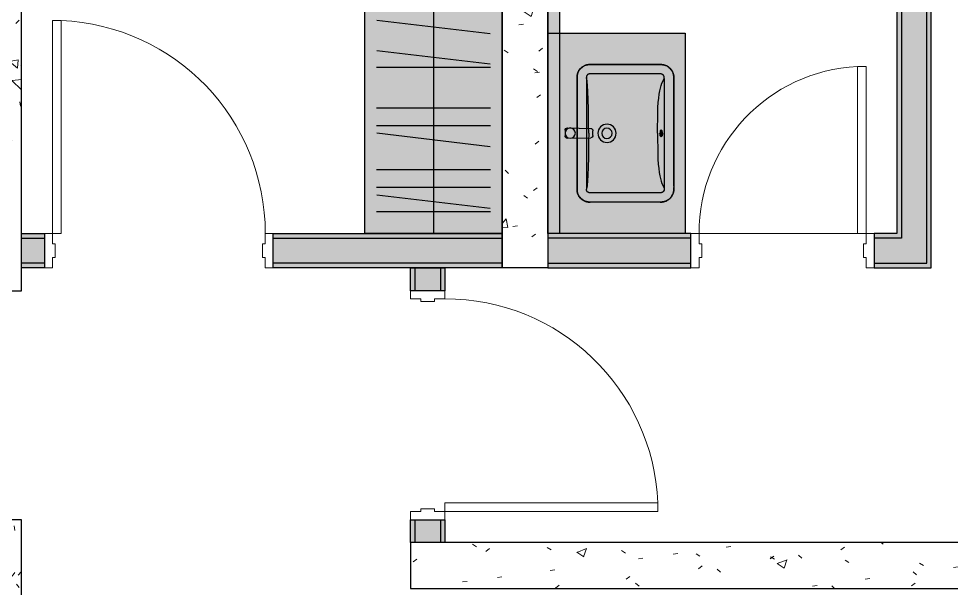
# Model space of a CAD drawing. Header units: millimetres. Extents: x 138979 to 257434, y 2210 to 57479.
# Drawn here: x 210834 to 214909, y 24517 to 27006 of the extents above; entities that cross this region are included whole.
import ezdxf

# ---------------------------------------------------------------- set-up
doc = ezdxf.new("R2010")
doc.units = ezdxf.units.MM
for name, color, linetype, lineweight in [('DOOR', 8, 'Continuous', 9), ('DOOR-CUT', 6, 'Continuous', 9), ('FLOOR', 6, 'Continuous', 9), ('WALL-FILL-4', 254, 'Continuous', 9), ('WALL-RETCUT-1', 1, 'Continuous', 25)]:
    doc.layers.add(name, color=color, linetype=linetype, lineweight=lineweight)
doc.layers.add('GAR-FFE', color=1, linetype='Continuous')
doc.layers.add('GAR-Sanitary Ware', color=8, linetype='Continuous')

# ---------------------------------------------------------------- blocks, each defined once
blk = doc.blocks.new('AM DSW-Single Leaf Timber Door - DSW _1000 X 2400_-2424461-L9 -  L33 _TYPICAL FLOOR LOW ZONE_ WIP')
at = {"layer": 'DOOR'}
blk.add_arc((465, 75.8), 930, 92.3402, 180.0494, dxfattribs=at)
at = {"layer": 'DOOR-CUT'}
for p, q in [((427, 1005), (427, 75)), ((465, 1005), (427, 1005)), ((465, 75), (465, 1005)), ((-465, 75), (-500, 75)), ((-500, 75), (-500, -75)), ((-465, 30), (-465, 75)), ((427, 75), (465, 75)), ((500, 75), (465, 75)), ((465, 75), (465, 30)), ((500, -75), (500, 75)), ((-453, 30), (-465, 30)), ((-453, -30), (-453, 30)), ((465, 30), (453, 30)), ((453, 30), (453, -30)), ((-465, -75), (-465, -30)), ((-465, -30), (-453, -30)), ((453, -30), (465, -30)), ((465, -30), (465, -75)), ((-500, -75), (-465, -75)), ((465, -75), (500, -75))]:
    blk.add_line(p, q, dxfattribs=at)
blk = doc.blocks.new('AM DSW-Single Leaf Timber Door - DSW _1000 X 2400_-2262930-L9 -  L33 _TYPICAL FLOOR LOW ZONE_ WIP')
at = {"layer": 'DOOR'}
blk.add_arc((465, -75.8), 930, 179.9506, 267.6598, dxfattribs=at)
at = {"layer": 'DOOR-CUT'}
for p, q in [((-500, 75), (-465, 75)), ((-500, -75), (-500, 75)), ((-465, 75), (-465, 30)), ((465, 75), (500, 75)), ((465, 30), (465, 75)), ((500, 75), (500, -75)), ((-465, 30), (-453, 30)), ((-453, 30), (-453, -30)), ((453, 30), (465, 30)), ((453, -30), (453, 30)), ((-453, -30), (-465, -30)), ((-465, -30), (-465, -75)), ((465, -30), (453, -30)), ((465, -75), (465, -30)), ((-465, -75), (-500, -75)), ((427, -75), (465, -75)), ((427, -1005), (427, -75)), ((465, -75), (465, -1005)), ((500, -75), (465, -75)), ((465, -1005), (427, -1005))]:
    blk.add_line(p, q, dxfattribs=at)
blk = doc.blocks.new('AM DSW-Single Leaf Waterprrofing Timber Door - DSW-1 _800 X 2400_-4804143-L9 -  L33 _TYPICAL FLOOR LOW ZONE_ WIP')
at = {"layer": 'DOOR'}
blk.add_arc((365.2, 75.8), 730.2, 92.9985, 180.063, dxfattribs=at)
at = {"layer": 'DOOR-CUT'}
for p, q in [((365, 805), (327, 805)), ((327, 805), (327, 75)), ((365, 75), (365, 805)), ((-365, 75), (-400, 75)), ((-400, 75), (-400, -75)), ((-365, 30), (-365, 75)), ((327, 75), (365, 75)), ((400, 75), (365, 75)), ((365, 75), (365, 30)), ((400, -75), (400, 75)), ((-353, 30), (-365, 30)), ((-353, -30), (-353, 30)), ((365, 30), (353, 30)), ((353, 30), (353, -30)), ((-365, -75), (-365, -30)), ((-365, -30), (-353, -30)), ((353, -30), (365, -30)), ((365, -30), (365, -75)), ((-400, -75), (-365, -75)), ((365, -75), (400, -75))]:
    blk.add_line(p, q, dxfattribs=at)
blk = doc.blocks.new('Washbasin')
at = {"layer": 'GAR-Sanitary Ware'}
for p, q in [((195326.4, 48350.6), (195324.8, 48350.6)), ((195335.2, 48350.6), (195326.4, 48350.6)), ((195627.4, 48350.6), (195335.2, 48350.6)), ((195631.1, 48350.6), (195627.4, 48350.6)), ((195268.4, 48288.1), (195268.4, 48293)), ((195268.6, 48293.5), (195268.6, 48293.1)), ((195268.6, 48293.1), (195268.6, 48290.8)), ((195268.6, 47807.5), (195268.6, 48290.8)), ((195309.2, 47805.9), (195309.2, 48294.7)), ((195632.2, 48309.8), (195324, 48309.8)), ((195649.5, 47810.5), (195649.5, 48290.1)), ((195691.2, 48288.2), (195691.2, 48288.9)), ((195268.4, 48288.1), (195268.4, 47812.5)), ((195691.2, 48280.5), (195691.2, 48288.2)), ((195691.2, 48280.5), (195691.2, 47823.5)), ((195691.3, 48288.4), (195691.3, 48287.2)), ((195634.5, 48050.3), (195630.6, 48050.3)), ((195638.5, 48062), (195637.7, 48061.7)), ((195641.2, 48050.3), (195641, 48050.3)), ((195268.4, 47812.5), (195268.4, 47807.2)), ((195691.2, 47811.7), (195691.2, 47810.4)), ((195691.3, 47812.2), (195691.3, 47813.4)), ((195691.3, 47810.1), (195691.3, 47812.2)), ((195405.5, 47790.7), (195324, 47790.8)), ((195520.2, 47790.7), (195405.5, 47790.7)), ((195632.2, 47790.8), (195520.2, 47790.7)), ((195326.4, 47750), (195324.8, 47750)), ((195324.9, 47749.8), (195326, 47749.8)), ((195326, 47749.8), (195326.8, 47749.8)), ((195330.8, 47750), (195326.4, 47750)), ((195631.1, 47750), (195330.8, 47750)), ((195632.6, 47750), (195631.1, 47750)), ((195632.2, 47749.8), (195633.3, 47749.8))]:
    blk.add_line(p, q, dxfattribs=at)
for points in [[(195268.4, 48294.3), (195268.4, 48294.8), (195268.4, 48295.3), (195268.4, 48295.8), (195268.4, 48296.5), (195268.4, 48297.1), (195268.5, 48297.8), (195268.5, 48298.6), (195268.6, 48299.4), (195268.6, 48300.3), (195268.7, 48301.3), (195268.8, 48302.4), (195269, 48303.7), (195269.2, 48305), (195269.5, 48306.5), (195269.9, 48308.2), (195270.4, 48310.2), (195271, 48312.3), (195271.8, 48314.7), (195272.8, 48317.3), (195274.1, 48320.1), (195275.7, 48323.1), (195277.6, 48326.3), (195280.1, 48329.6), (195283, 48333), (195286.3, 48336.4), (195290, 48339.5), (195293.6, 48342), (195296.9, 48344), (195300, 48345.5), (195302.9, 48346.8), (195305.5, 48347.7), (195307.8, 48348.5), (195310, 48349.1), (195311.9, 48349.5), (195313.7, 48349.9), (195315.2, 48350.1), (195316.7, 48350.3), (195318, 48350.5), (195319.1, 48350.6), (195320.2, 48350.7), (195321.1, 48350.7), (195322, 48350.7), (195322.8, 48350.8), (195323.6, 48350.8), (195324.3, 48350.8)], [(195632.9, 48350.8), (195323.4, 48350.8), (195312.1, 48349.6), (195301.4, 48346.2), (195291.6, 48340.7), (195283.2, 48333.3), (195276.5, 48324.4), (195271.6, 48314.3), (195268.9, 48302.8), (195268.4, 48288.1)], [(195324.8, 48350.6), (195324.2, 48350.6), (195323.6, 48350.6), (195323, 48350.6), (195322.3, 48350.6), (195321.5, 48350.6), (195320.6, 48350.5), (195319.6, 48350.5), (195318.5, 48350.4), (195317.3, 48350.2), (195316, 48350.1), (195314.6, 48349.9), (195313.1, 48349.6), (195311.4, 48349.3), (195309.5, 48348.8), (195307.6, 48348.2), (195305.4, 48347.6), (195303.1, 48346.7), (195300.7, 48345.7), (195298, 48344.4), (195295.2, 48342.8), (195292.3, 48341), (195289.3, 48338.7), (195286, 48335.9), (195282.7, 48332.6), (195279.9, 48329.1), (195277.6, 48325.9), (195275.7, 48322.9), (195274.3, 48320.1), (195273.1, 48317.6), (195272.2, 48315.3), (195271.4, 48313.1), (195270.8, 48311.1), (195270.3, 48309.2), (195269.9, 48307.5), (195269.5, 48305.9), (195269.3, 48304.4), (195269.1, 48303.1), (195268.9, 48301.8), (195268.8, 48300.7), (195268.7, 48299.7), (195268.7, 48298.8), (195268.6, 48298), (195268.6, 48297.2), (195268.6, 48296.6), (195268.6, 48296), (195268.5, 48295.4), (195268.5, 48294.9), (195268.5, 48294.4), (195268.6, 48293.5)], [(195324.9, 48350.8), (195325.5, 48350.8), (195326.4, 48350.8)], [(195691.2, 48288.9), (195691.2, 48290.2), (195691.2, 48291.1), (195691.2, 48292), (195691.2, 48293), (195691.2, 48294.1), (195691.1, 48295.3), (195691, 48296.6), (195690.9, 48298.1), (195690.8, 48299.7), (195690.5, 48301.4), (195690.2, 48303.3), (195689.8, 48305.4), (195689.3, 48307.7), (195688.7, 48310.1), (195687.8, 48312.7), (195686.7, 48315.6), (195685.4, 48318.6), (195683.8, 48321.8), (195681.7, 48325.2), (195679.1, 48328.8), (195676, 48332.6), (195672.4, 48336.1), (195669, 48338.9), (195665.8, 48341.2), (195662.8, 48343), (195660, 48344.5), (195657.4, 48345.7), (195655.1, 48346.6), (195652.9, 48347.4), (195650.9, 48348.1), (195649, 48348.6), (195647.4, 48349), (195645.9, 48349.3), (195644.4, 48349.6), (195643, 48349.9), (195641.5, 48350.1), (195640, 48350.2), (195638.5, 48350.4), (195637.1, 48350.5), (195635.7, 48350.6), (195634.6, 48350.6), (195633.5, 48350.6), (195632.6, 48350.6), (195631.1, 48350.6)], [(195632.2, 48350.8), (195633.3, 48350.8), (195633.9, 48350.8), (195634.6, 48350.7), (195635.5, 48350.7), (195636.4, 48350.7), (195637.4, 48350.6), (195638.4, 48350.6), (195639.6, 48350.4), (195640.9, 48350.3), (195642.3, 48350.1), (195643.9, 48349.9), (195645.7, 48349.5), (195647.7, 48349.1), (195649.9, 48348.5), (195652.2, 48347.8), (195654.6, 48347), (195657.3, 48345.9), (195660.2, 48344.6), (195663.3, 48342.9), (195666.6, 48340.8), (195670.1, 48338.3), (195673.6, 48335.1), (195677.3, 48331.4), (195680.5, 48327.2), (195683.2, 48323.1), (195685.2, 48319.4), (195686.7, 48316), (195687.9, 48312.8), (195688.9, 48309.9), (195689.6, 48307.2), (195690.1, 48304.8), (195690.5, 48302.5), (195690.8, 48300.5), (195691, 48298.6), (195691.2, 48296.9), (195691.3, 48295.3), (195691.3, 48293.9), (195691.3, 48292.7), (195691.3, 48291.6), (195691.3, 48290.5), (195691.3, 48288.4)], [(195691.3, 48287.2), (195690.6, 48301.8), (195687.7, 48313.5), (195682.7, 48324), (195675.8, 48333), (195667.2, 48340.4), (195657.3, 48345.9), (195646, 48349.5), (195632.9, 48350.8)], [(195268.4, 48293), (195268.4, 48293.4), (195268.4, 48294.3)], [(195324, 48309.8), (195323.4, 48309.8), (195323, 48309.8), (195322.5, 48309.8), (195322.1, 48309.7), (195321.6, 48309.7), (195321.2, 48309.6), (195320.7, 48309.5), (195320.1, 48309.4), (195319.4, 48309.2), (195318.7, 48309), (195318, 48308.7), (195317.3, 48308.4), (195316.5, 48308), (195315.6, 48307.5), (195314.7, 48306.9), (195313.8, 48306.1), (195312.9, 48305.3), (195312.1, 48304.3), (195311.5, 48303.3), (195310.9, 48302.3), (195310.4, 48301.3), (195310.1, 48300.4), (195309.8, 48299.5), (195309.7, 48298.7), (195309.5, 48298), (195309.4, 48297.3), (195309.3, 48296.7), (195309.3, 48296.1), (195309.3, 48295.6), (195309.2, 48295.1), (195309.2, 48294.7)], [(195319.2, 48050.3), (195319.1, 48083.8), (195318.8, 48114.1), (195318.4, 48141.3), (195317.9, 48165.6), (195317.3, 48187.2), (195316.6, 48206.7), (195315.9, 48224.1), (195315.1, 48239.5), (195314.3, 48252.6), (195313.5, 48263.6), (195312.8, 48272.8), (195311.9, 48280.8), (195311, 48287.3), (195310.1, 48291.9), (195309.2, 48294.7)], [(195620.2, 48050.3), (195620.3, 48082.2), (195620.6, 48111.4), (195621.1, 48138.1), (195622, 48162.5), (195623.3, 48184.5), (195625, 48204), (195627.1, 48221.1), (195629.6, 48235.8), (195632.3, 48248.1), (195635.5, 48259.1), (195639.3, 48269.7), (195643.9, 48280), (195649.5, 48290.1)], [(195649.5, 48290.1), (195649.5, 48290.6), (195649.5, 48291), (195649.5, 48291.6), (195649.5, 48292.1), (195649.5, 48292.8), (195649.4, 48293.5), (195649.4, 48294.2), (195649.3, 48295.1), (195649.1, 48295.9), (195648.9, 48296.9), (195648.7, 48297.9), (195648.3, 48299), (195647.9, 48300.2), (195647.3, 48301.4), (195646.6, 48302.6), (195645.8, 48303.9), (195644.6, 48305.2), (195643.3, 48306.4), (195641.9, 48307.4), (195640.5, 48308.1), (195639.2, 48308.7), (195637.9, 48309.1), (195636.7, 48309.4), (195635.6, 48309.6), (195634.6, 48309.7), (195633.7, 48309.8), (195632.9, 48309.8), (195632.2, 48309.8)], [(195323.4, 47749.8), (195632.9, 47749.8), (195646, 47751.2), (195657.3, 47754.7), (195667.2, 47760.2), (195675.8, 47767.6), (195682.7, 47776.6), (195687.7, 47787.2), (195690.6, 47798.8), (195691.3, 47813.4), (195691.3, 48287.2)], [(195319.2, 48050.3), (195319.1, 48016.8), (195318.8, 47986.5), (195318.4, 47959.3), (195317.9, 47935), (195317.3, 47913.4), (195316.6, 47893.9), (195315.9, 47876.5), (195315.1, 47861.1), (195314.3, 47848), (195313.5, 47837.1), (195312.8, 47827.8), (195311.9, 47819.8), (195311, 47813.3), (195310.1, 47808.7), (195309.2, 47805.9)], [(195620.2, 48050.3), (195620.3, 48018.5), (195620.6, 47989.2), (195621.1, 47962.5), (195622, 47938.1), (195623.3, 47916.1), (195625, 47896.6), (195627.1, 47879.5), (195629.6, 47864.9), (195632.3, 47852.5), (195635.5, 47841.5), (195639.3, 47830.9), (195643.9, 47820.6), (195649.5, 47810.5)], [(195639.7, 48060.7), (195638.6, 48063.1), (195637.3, 48064.6), (195635.9, 48065.1), (195634.6, 48064.6), (195633.3, 48063.1), (195632.2, 48060.8), (195631.3, 48057.7), (195630.8, 48054.1), (195630.6, 48050.3)], [(195639.7, 48039.9), (195638.6, 48037.5), (195637.3, 48036.1), (195635.9, 48035.6), (195634.6, 48036.1), (195633.3, 48037.5), (195632.2, 48039.9), (195631.3, 48042.9), (195630.8, 48046.5), (195630.6, 48050.3)], [(195637.7, 48061.7), (195636.6, 48060.5), (195635.7, 48058.6), (195635, 48056.2), (195634.6, 48053.4), (195634.5, 48050.3)], [(195638.5, 48038.6), (195637.7, 48039), (195636.6, 48040.1), (195635.7, 48042), (195635, 48044.4), (195634.6, 48047.3), (195634.5, 48050.3)], [(195638.3, 48062.2), (195638.3, 48062.2), (195638.7, 48061.7), (195639.4, 48060.5), (195640, 48058.4), (195640.6, 48055.7), (195640.9, 48052.5), (195641, 48050.3)], [(195641, 48050.3), (195640.9, 48048.2), (195640.6, 48044.9), (195640.1, 48042.2), (195639.4, 48040.2), (195638.7, 48038.9), (195638.5, 48038.7)], [(195639.2, 48050.3), (195639.3, 48053.6), (195639.8, 48056.7), (195640.2, 48057.8)], [(195639.2, 48050.3), (195639.3, 48047), (195639.8, 48044), (195640.2, 48042.9)], [(195641.2, 48050.3), (195641, 48054.1), (195640.5, 48057.7), (195639.7, 48060.7)], [(195641.2, 48050.3), (195641, 48046.5), (195640.5, 48042.9), (195639.7, 48039.9)], [(195268.4, 47812.5), (195268.9, 47797.9), (195271.6, 47786.3), (195276.5, 47776.2), (195283.2, 47767.3), (195291.6, 47759.9), (195301.4, 47754.4), (195312.1, 47751), (195323.4, 47749.8)], [(195268.4, 47807.2), (195268.4, 47806.3), (195268.4, 47805.8), (195268.4, 47805.3), (195268.4, 47804.8), (195268.4, 47804.2), (195268.4, 47803.5), (195268.5, 47802.8), (195268.5, 47802), (195268.6, 47801.2), (195268.6, 47800.3), (195268.7, 47799.3), (195268.8, 47798.2), (195269, 47797), (195269.2, 47795.6), (195269.5, 47794.1), (195269.9, 47792.4), (195270.4, 47790.5), (195271, 47788.3), (195271.8, 47785.9), (195272.8, 47783.3), (195274.1, 47780.5), (195275.7, 47777.5), (195277.6, 47774.3), (195280.1, 47771), (195283, 47767.6), (195286.3, 47764.2), (195290, 47761.1), (195293.6, 47758.6), (195296.9, 47756.6), (195300, 47755.1), (195302.9, 47753.9), (195305.5, 47752.9), (195307.8, 47752.1), (195310, 47751.5), (195311.9, 47751.1), (195313.7, 47750.7), (195315.2, 47750.5), (195316.7, 47750.3), (195318, 47750.1), (195319.1, 47750), (195320.2, 47750), (195321.1, 47749.9), (195322, 47749.9), (195322.8, 47749.8), (195323.6, 47749.8), (195324.3, 47749.8)], [(195268.5, 47806.2), (195268.6, 47807.1), (195268.6, 47807.5)], [(195324.8, 47750), (195324.2, 47750), (195323.6, 47750), (195323, 47750), (195322.3, 47750), (195321.5, 47750.1), (195320.6, 47750.1), (195319.6, 47750.2), (195318.5, 47750.2), (195317.3, 47750.4), (195316, 47750.5), (195314.6, 47750.7), (195313.1, 47751), (195311.4, 47751.4), (195309.5, 47751.8), (195307.6, 47752.4), (195305.4, 47753.1), (195303.1, 47753.9), (195300.7, 47754.9), (195298, 47756.2), (195295.2, 47757.8), (195292.3, 47759.7), (195289.3, 47761.9), (195286, 47764.7), (195282.7, 47768.1), (195279.9, 47771.5), (195277.6, 47774.8), (195275.7, 47777.8), (195274.3, 47780.5), (195273.1, 47783), (195272.2, 47785.3), (195271.4, 47787.5), (195270.8, 47789.5), (195270.3, 47791.4), (195269.9, 47793.1), (195269.5, 47794.7), (195269.3, 47796.2), (195269.1, 47797.6), (195268.9, 47798.8), (195268.8, 47799.9), (195268.7, 47800.9), (195268.7, 47801.8), (195268.6, 47802.6), (195268.6, 47803.4), (195268.6, 47804), (195268.6, 47804.7), (195268.5, 47805.2), (195268.5, 47805.7), (195268.5, 47806.2)], [(195324, 47790.8), (195323.4, 47790.8), (195323, 47790.8), (195322.5, 47790.8), (195322.1, 47790.9), (195321.6, 47790.9), (195321.2, 47791), (195320.7, 47791.1), (195320.1, 47791.2), (195319.4, 47791.4), (195318.7, 47791.6), (195318, 47791.9), (195317.3, 47792.2), (195316.5, 47792.6), (195315.6, 47793.1), (195314.7, 47793.7), (195313.8, 47794.5), (195312.9, 47795.4), (195312.1, 47796.3), (195311.5, 47797.3), (195310.9, 47798.4), (195310.4, 47799.3), (195310.1, 47800.3), (195309.8, 47801.1), (195309.7, 47801.9), (195309.5, 47802.6), (195309.4, 47803.3), (195309.3, 47803.9), (195309.3, 47804.5), (195309.3, 47805), (195309.2, 47805.5), (195309.2, 47805.9)], [(195649.5, 47810.5), (195649.5, 47810.1), (195649.5, 47809.6), (195649.5, 47809.1), (195649.5, 47808.5), (195649.5, 47807.9), (195649.4, 47807.1), (195649.4, 47806.4), (195649.3, 47805.6), (195649.1, 47804.7), (195648.9, 47803.7), (195648.7, 47802.7), (195648.3, 47801.6), (195647.9, 47800.5), (195647.3, 47799.2), (195646.6, 47798), (195645.8, 47796.7), (195644.6, 47795.4), (195643.3, 47794.2), (195641.9, 47793.2), (195640.5, 47792.5), (195639.2, 47791.9), (195637.9, 47791.5), (195636.7, 47791.2), (195635.6, 47791), (195634.6, 47790.9), (195633.7, 47790.8), (195632.9, 47790.8), (195632.2, 47790.8)], [(195691.2, 47810.4), (195691.2, 47809.6), (195691.2, 47808.6), (195691.2, 47807.6), (195691.2, 47806.5), (195691.1, 47805.3), (195691, 47804), (195690.9, 47802.6), (195690.8, 47800.9), (195690.5, 47799.2), (195690.2, 47797.3), (195689.8, 47795.2), (195689.3, 47792.9), (195688.7, 47790.5), (195687.8, 47787.9), (195686.7, 47785.1), (195685.4, 47782.1), (195683.8, 47778.9), (195681.7, 47775.4), (195679.1, 47771.8), (195676, 47768), (195672.4, 47764.6), (195669, 47761.7), (195665.8, 47759.4), (195662.8, 47757.6), (195660, 47756.1), (195657.4, 47754.9), (195655.1, 47754), (195652.9, 47753.2), (195650.9, 47752.5), (195649, 47752), (195647.4, 47751.6), (195645.9, 47751.3), (195644.4, 47751), (195643, 47750.8), (195641.5, 47750.6), (195640, 47750.4), (195638.5, 47750.2), (195637.1, 47750.1), (195635.7, 47750.1), (195634.6, 47750), (195633.5, 47750), (195632.6, 47750)], [(195633.3, 47749.8), (195633.9, 47749.8), (195634.6, 47749.9), (195635.5, 47749.9), (195636.4, 47749.9), (195637.4, 47750), (195638.4, 47750.1), (195639.6, 47750.2), (195640.9, 47750.3), (195642.3, 47750.5), (195643.9, 47750.8), (195645.7, 47751.1), (195647.7, 47751.5), (195649.9, 47752.1), (195652.2, 47752.8), (195654.6, 47753.6), (195657.3, 47754.7), (195660.2, 47756.1), (195663.3, 47757.7), (195666.6, 47759.8), (195670.1, 47762.3), (195673.6, 47765.5), (195677.3, 47769.3), (195680.5, 47773.4), (195683.2, 47777.5), (195685.2, 47781.2), (195686.7, 47784.7), (195687.9, 47787.8), (195688.9, 47790.7), (195689.6, 47793.4), (195690.1, 47795.8), (195690.5, 47798.1), (195690.8, 47800.2), (195691, 47802), (195691.2, 47803.7), (195691.3, 47805.3), (195691.3, 47806.7), (195691.3, 47807.9), (195691.3, 47809), (195691.3, 47810.1)], [(195691.2, 47823.5), (195691.2, 47813.2), (195691.2, 47811.7)]]:
    blk.add_lwpolyline(points, dxfattribs=at)
for centre, radius in [((195399.3, 48050.3), 39.6), ((195398.9, 48050.3), 22.5)]:
    blk.add_circle(centre, radius, dxfattribs=at)
for centre, radius, start, end in [((195323.5, 48295.6), 55, 94.0961, 180.9961), ((195633.2, 48293.5), 16.3, 357.275, 91.0638)]:
    blk.add_arc(centre, radius, start, end, dxfattribs=at)
blk = doc.blocks.new('basin mixer')
at = {"layer": 'GAR-Sanitary Ware'}
for p, q in [((194351.1, 46821), (194351.1, 46845.8)), ((194361.4, 46855.8), (194463.4, 46853.6)), ((194473.1, 46843.7), (194473.1, 46823.2)), ((194361.4, 46811.1), (194463.4, 46813.2))]:
    blk.add_line(p, q, dxfattribs=at)
blk.add_circle((194373.6, 46833.4), 22.5, dxfattribs=at)
for centre, start, end in [((194361.1, 46845.8), 88.7759, 180), ((194463.1, 46843.7), 0, 88.7759), ((194463.1, 46823.2), 271.2241, 0), ((194361.1, 46821), 180, 271.2241)]:
    blk.add_arc(centre, 10, start, end, dxfattribs=at)
blk = doc.blocks.new('TYPE D3')
h = blk.add_hatch(color=9)
h.dxf.hatch_style = 1
h.paths.add_polyline_path([(223330.7, 63044.5), (223330.7, 60219.5), (223230.7, 60219.5), (223230.7, 60069.5), (223480.7, 60069.5), (223480.7, 63044.5)])
h = blk.add_hatch(color=9)
h.dxf.hatch_style = 1
h.paths.add_polyline_path([(219505.7, 60219.6), (219605.7, 60219.6), (219605.7, 60069.6), (219505.7, 60069.6)])
h = blk.add_hatch(color=9)
h.dxf.hatch_style = 1
h.paths.add_polyline_path([(220605.7, 60219.6), (221605.7, 60219.6), (221605.7, 60069.6), (220605.7, 60069.6)])
h = blk.add_hatch(color=9)
h.dxf.hatch_style = 1
h.paths.add_polyline_path([(222430.7, 60219.5), (221805.7, 60219.6), (221805.7, 60069.6), (222430.7, 60069.5)])
h = blk.add_hatch(color=9)
h.dxf.hatch_style = 1
h.paths.add_polyline_path([(221355.7, 60069.5), (221355.7, 59969.5), (221205.7, 59969.5), (221205.7, 60069.5)])
h = blk.add_hatch(color=9)
h.dxf.hatch_style = 1
h.paths.add_polyline_path([(221355.7, 58969.5), (221355.7, 58869.5), (221205.7, 58869.5), (221205.7, 58969.5)])
at = {"layer": 'WALL-FILL-4'}
h = blk.add_hatch(dxfattribs=at)
h.set_pattern_fill('FP_118', color=256, angle=-400, style=0, pattern_type=2)
h.set_pattern_definition([(140, (219505.7, 64094.54), (38.254, 437.242), [45.72, -502.92]), (85, (219505.7, 64094.54), (-458.537, -84.583), [36.576, -402.336]), (190.451, (219508.9, 64131), (-420.28, 352.66), [38.856, -427.416]), (136.184, (219383.8, 64094.55), (100.9, 650.59), [68.58, -754.38]), (186.636, (219392.2, 64148.76), (-593.83, 569.77), [58.28, -641.12]), (81.184, (219383.8, 64094.55), (-593.82, 569.77), [54.86, -603.5]), (111, (219414.26, 64155.5), (245.437, 363.875), [45.72, -502.92]), (56, (219414.26, 64155.5), (-442.05, 148.325), [36.576, -402.336]), (161.451, (219434.7, 64185.83), (-196.61, 512.2), [38.856, -427.416]), (127.5, (219505.7, 64094.54), (-202.932, 7.413), [20.117, -377.342, 20.117, -792.175]), (127.5, (219505.7, 64094.54), (-202.932, 7.413), [-417.576, -388.315, 20.117, -383.743]), (97.5, (219505.7, 64094.54), (-240.433, 160.367), [20.117, -212.75, 20.117, -522.122]), (97.5, (219505.7, 64094.54), (-240.433, 160.367), [-252.984, -368.198, 20.117, -133.807]), (57.5, (219505.7, 63958.6), (13.749, 325.418), [20.117, -132.283, 20.117, -1086.307]), (57.5, (219505.7, 63958.6), (13.749, 325.418), [-172.517, -455.371, 20.117, -610.819]), (47.5, (219505.7, 63897.64), (-61.024, 355.51), [20.117, -178.003, 20.117, -743.712]), (47.5, (219505.7, 63897.64), (-61.024, 355.51), [-218.237, -295.656, 20.117, -427.94])])
h.paths.add_polyline_path([(219305.7, 59969.5), (219505.7, 59969.5), (219505.7, 64344.5), (219305.7, 64344.5)])
h = blk.add_hatch(dxfattribs=at)
h.set_pattern_fill('FP_118', color=256, angle=-490, style=0, pattern_type=2)
h.set_pattern_definition([(50, (223755.7, 63044.54), (437.242, -38.254), [45.72, -502.92]), (355, (223755.7, 63044.54), (-84.583, 458.537), [36.576, -402.336]), (100.451, (223792.14, 63041.35), (352.66, 420.28), [38.856, -427.416]), (46.184, (223755.7, 63166.46), (650.59, -100.9), [68.58, -754.38]), (96.636, (223809.9, 63158.05), (569.77, 593.83), [58.28, -641.12]), (351.184, (223755.7, 63166.46), (569.77, 593.82), [54.86, -603.5]), (21, (223816.66, 63135.98), (363.875, -245.437), [45.72, -502.92]), (326, (223816.66, 63136), (148.325, 442.05), [36.576, -402.336]), (71.451, (223847, 63115.53), (512.2, 196.61), [38.856, -427.416]), (37.5, (223755.7, 63044.54), (7.413, 202.932), [20.117, -377.342, 20.117, -792.175]), (37.5, (223755.7, 63044.54), (7.413, 202.932), [-417.576, -388.315, 20.117, -383.743]), (7.5, (223755.7, 63044.54), (160.367, 240.433), [20.117, -212.75, 20.117, -522.122]), (7.5, (223755.7, 63044.54), (160.367, 240.433), [-252.984, -368.198, 20.117, -133.807]), (327.5, (223619.76, 63044.54), (325.418, -13.749), [20.117, -132.283, 20.117, -1086.307]), (327.5, (223619.76, 63044.54), (325.418, -13.749), [-172.517, -455.37, 20.117, -610.82]), (317.5, (223558.8, 63044.54), (355.51, 61.024), [20.117, -178.003, 20.117, -743.712]), (317.5, (223558.8, 63044.54), (355.51, 61.024), [-218.237, -295.656, 20.117, -427.94])])
h.paths.add_polyline_path([(222555.7, 63244.5), (222555.7, 63044.5), (221805.7, 63044.5), (221805.7, 60069.5), (221605.7, 60069.5), (221605.7, 63244.5)])
h = blk.add_hatch(dxfattribs=at)
h.set_pattern_fill('FP_118', color=256, angle=-400, style=0, pattern_type=2)
h.set_pattern_definition([(140, (219505.7, 58719.55), (38.25, 437.24), [45.72, -502.92]), (85, (219505.7, 58719.55), (-458.54, -84.6), [36.58, -402.34]), (190.45, (219508.9, 58756), (-420.3, 352.66), [38.86, -427.42]), (136.18, (219383.8, 58719.55), (100.9, 650.6), [68.58, -754.38]), (186.64, (219392.2, 58773.76), (-593.8, 569.77), [58.3, -641.12]), (81.18, (219383.8, 58719.55), (-593.8, 569.8), [54.86, -603.5]), (111, (219414.26, 58780.5), (245.44, 363.88), [45.72, -502.92]), (56, (219414.26, 58780.5), (-442.05, 148.33), [36.58, -402.34]), (161.45, (219434.7, 58810.83), (-196.6, 512.2), [38.86, -427.42]), (127.5, (219505.7, 58719.55), (-202.93, 7.41), [20.12, -377.34, 20.12, -792.175]), (127.5, (219505.7, 58719.55), (-202.93, 7.41), [-417.576, -388.315, 20.12, -383.74]), (97.5, (219505.7, 58719.55), (-240.43, 160.37), [20.12, -212.75, 20.12, -522.12]), (97.5, (219505.7, 58719.55), (-240.43, 160.37), [-252.984, -368.2, 20.12, -133.81]), (57.5, (219505.7, 58583.6), (13.75, 325.42), [20.12, -132.28, 20.12, -1086.31]), (57.5, (219505.7, 58583.6), (13.75, 325.42), [-172.52, -455.37, 20.12, -610.82]), (47.5, (219505.7, 58522.64), (-61.02, 355.51), [20.12, -178, 20.12, -743.71]), (47.5, (219505.7, 58522.64), (-61.02, 355.51), [-218.24, -295.66, 20.12, -427.94])])
h.paths.add_polyline_path([(219305.7, 58569.5), (219505.7, 58569.5), (219505.7, 58969.5), (219305.7, 58969.5)])
h = blk.add_hatch(dxfattribs=at)
h.set_pattern_fill('FP_118', color=256, angle=-490, style=0, pattern_type=2)
h.set_pattern_definition([(50, (223755.7, 58669.54), (437.242, -38.254), [45.72, -502.92]), (355, (223755.7, 58669.54), (-84.583, 458.537), [36.576, -402.336]), (100.451, (223792.14, 58666.36), (352.66, 420.28), [38.856, -427.416]), (46.184, (223755.7, 58791.46), (650.59, -100.9), [68.58, -754.38]), (96.636, (223809.9, 58783.06), (569.77, 593.83), [58.28, -641.12]), (351.184, (223755.7, 58791.46), (569.77, 593.82), [54.86, -603.5]), (21, (223816.66, 58761), (363.875, -245.437), [45.72, -502.92]), (326, (223816.66, 58761), (148.325, 442.05), [36.576, -402.336]), (71.451, (223847, 58740.53), (512.2, 196.61), [38.856, -427.416]), (37.5, (223755.7, 58669.54), (7.413, 202.932), [20.117, -377.342, 20.117, -792.175]), (37.5, (223755.7, 58669.54), (7.413, 202.932), [-417.576, -388.315, 20.117, -383.743]), (7.5, (223755.7, 58669.54), (160.367, 240.433), [20.117, -212.75, 20.117, -522.122]), (7.5, (223755.7, 58669.54), (160.367, 240.433), [-252.984, -368.198, 20.117, -133.807]), (327.5, (223619.76, 58669.54), (325.418, -13.749), [20.117, -132.283, 20.117, -1086.307]), (327.5, (223619.76, 58669.54), (325.418, -13.749), [-172.517, -455.371, 20.117, -610.819]), (317.5, (223558.8, 58669.54), (355.51, 61.024), [20.117, -178.003, 20.117, -743.712]), (317.5, (223558.8, 58669.54), (355.51, 61.024), [-218.237, -295.656, 20.117, -427.94])])
h.paths.add_polyline_path([(221205.7, 58869.5), (221205.7, 58669.5), (227630.7, 58669.5), (227630.7, 58869.5)])
at = {"layer": 'FLOOR'}
blk.add_line((223230.7, 60219.5), (222430.7, 60219.5), dxfattribs=at)
at = {"layer": 'WALL-RETCUT-1'}
for points in [[(219505.7, 64344.5), (219305.7, 64344.5), (219305.7, 59969.5), (219505.7, 59969.5)], [(221605.7, 60069.5), (221605.7, 63244.5), (222555.7, 63244.5), (222555.7, 63044.5), (221805.7, 63044.5), (221805.7, 60069.5)], [(223330.7, 60219.5), (223230.7, 60219.5), (223230.7, 60069.5), (223480.7, 60069.5), (223480.7, 63044.5), (223330.7, 63044.5)], [(223350.7, 60199.5), (223230.7, 60199.5), (223230.7, 60089.5), (223460.7, 60089.5), (223460.7, 63024.5), (223350.7, 63024.5)], [(219605.7, 60219.6), (219605.7, 60069.6), (219505.7, 60069.6), (219505.7, 60219.6)], [(219605.7, 60199.6), (219605.7, 60089.6), (219505.7, 60089.6), (219505.7, 60199.6)], [(221605.7, 60219.6), (221605.7, 60069.6), (220605.7, 60069.6), (220605.7, 60219.6)], [(221605.7, 60199.6), (221605.7, 60089.6), (220605.7, 60089.6), (220605.7, 60199.6)], [(221805.7, 60219.6), (221805.7, 60069.6), (222430.7, 60069.5), (222430.7, 60219.5)], [(221805.7, 60199.6), (221805.7, 60089.6), (222430.7, 60089.6), (222430.7, 60199.6)], [(221355.7, 59969.5), (221205.7, 59969.5), (221205.7, 60069.5), (221355.7, 60069.5)], [(221335.7, 59969.5), (221225.7, 59969.5), (221225.7, 60069.5), (221335.7, 60069.5)], [(219505.7, 58969.5), (219305.7, 58969.5), (219305.7, 58569.5), (219505.7, 58569.5)], [(221355.7, 58869.5), (221205.7, 58869.5), (221205.7, 58969.5), (221355.7, 58969.5)], [(221335.7, 58869.5), (221225.7, 58869.5), (221225.7, 58969.5), (221335.7, 58969.5)], [(227630.7, 58669.5), (227630.7, 58869.5), (221205.7, 58869.5), (221205.7, 58669.5)]]:
    blk.add_lwpolyline(points, close=True, dxfattribs=at)
at = {"layer": 'DOOR'}
for name, p, rotation in [('AM DSW-Single Leaf Timber Door - DSW _1000 X 2400_-2262930-L9 -  L33 _TYPICAL FLOOR LOW ZONE_ WIP', (220105.7, 60144.5), 180), ('AM DSW-Single Leaf Timber Door - DSW _1000 X 2400_-2424461-L9 -  L33 _TYPICAL FLOOR LOW ZONE_ WIP', (221280.7, 59469.5), 270)]:
    blk.add_blockref(name, p, dxfattribs=dict(at, rotation=rotation))
blk.add_blockref('AM DSW-Single Leaf Waterprrofing Timber Door - DSW-1 _800 X 2400_-4804143-L9 -  L33 _TYPICAL FLOOR LOW ZONE_ WIP', (222830.7, 60144.5), dxfattribs=at)
at = {"layer": 'GAR-Sanitary Ware', "xscale": -1, "rotation": 180}
for name, p in [('Washbasin', (26664.5, 108707.4)), ('basin mixer', (27529.4, 107491.6))]:
    blk.add_blockref(name, p, dxfattribs=at)

msp = doc.modelspace()

# ---------------------------------------------------------------- hatches: boundary and pattern name
at = {"layer": 'GAR-FFE', "true_color": 0xffffff}
h = msp.add_hatch(color=7, dxfattribs=at)
h.dxf.hatch_style = 1
h.paths.add_polyline_path([(213146.2, 27792.2), (213196.2, 27792.2), (213196.2, 26067.2), (213146.2, 26067.3)])
h = msp.add_hatch(color=7, dxfattribs=at)
h.dxf.hatch_style = 1
h.paths.add_polyline_path([(212946.2, 27267.2), (212346.2, 27267.2), (212346.2, 26067.2), (212946.2, 26067.2)])
h = msp.add_hatch(color=7, dxfattribs=at)
h.dxf.hatch_style = 1
h.paths.add_polyline_path([(213746.2, 26942.2), (213146.2, 26942.2), (213146.2, 26067.2), (213746.2, 26067.2)])

# ---------------------------------------------------------------- linework, layer by layer
at = {"layer": 'GAR-FFE'}
msp.add_line((212646.2, 27267.2), (212646.2, 26067.2), dxfattribs=at)
at = {"layer": 'GAR-FFE', "extrusion": (-0.076096, 0.009547, 0.997055)}
for p, q in [((212398.7, 26999.3), (212893.7, 26940.3)), ((212398.7, 26867.1), (212893.7, 26808.1)), ((212398.7, 26506.3), (212893.7, 26447.3)), ((212398.7, 26236.7), (212893.7, 26177.7))]:
    msp.add_line(p, q, dxfattribs=at)
at = {"layer": 'GAR-FFE', "extrusion": (-0.076691, 0.000477816, 0.997055)}
for p, q in [((212396.9, 26793.5), (212895.5, 26793.5)), ((212396.9, 26616.4), (212895.5, 26616.4)), ((212396.9, 26539.6), (212895.5, 26539.6)), ((212396.9, 26346.8), (212895.5, 26346.8)), ((212396.9, 26269.9), (212895.5, 26269.9)), ((212397, 26163), (212895.5, 26163))]:
    msp.add_line(p, q, dxfattribs=at)
at = {"layer": 'GAR-FFE'}
for points in [[(213146.2, 26067.2), (213146.2, 27792.2), (213196.2, 27792.2), (213196.2, 26067.2)], [(212346.2, 27267.2), (212946.2, 27267.2), (212946.2, 26067.2), (212346.2, 26067.2)], [(213746.2, 26942.2), (213746.2, 26067.2), (213146.2, 26067.2), (213146.2, 26942.2)]]:
    msp.add_lwpolyline(points, close=True, dxfattribs=at)

# ---------------------------------------------------------------- block references
msp.add_blockref('TYPE D3', (-8659.5, -34152.3))

doc.saveas('drawing.dxf')
